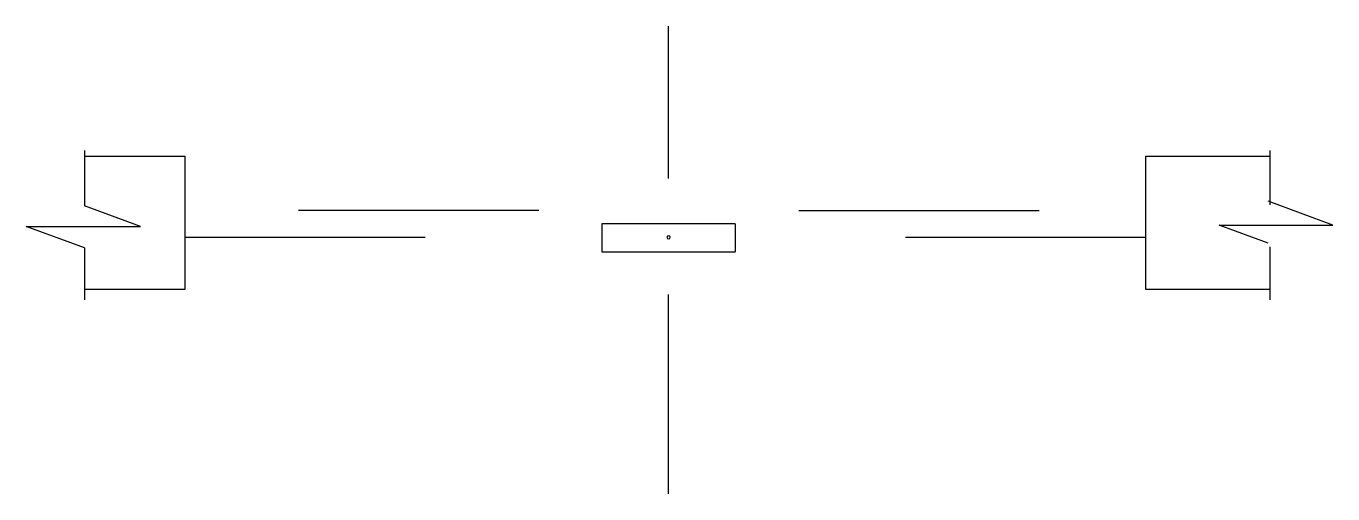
# Model space of a CAD drawing. Header units: metres. Extents: x 13481.9 to 13506.4, y 18565.8 to 18574.6.
import ezdxf

# ---------------------------------------------------------------- set-up
doc = ezdxf.new("R2010")
doc.units = ezdxf.units.M
for name, color, linetype in [('PUB_DIM', 90, 'Continuous'), ('STAIR', 2, 'Continuous'), ('WINDOW', 3, 'Continuous')]:
    doc.layers.add(name, color=color, linetype=linetype)

msp = doc.modelspace()

# ---------------------------------------------------------------- linework, layer by layer
for points in [[(13482.98, 18572.15), (13484.86, 18572.15), (13484.86, 18569.65), (13482.98, 18569.65)], [(13505.18, 18569.65), (13502.86, 18569.65), (13502.86, 18572.15), (13505.18, 18572.15)]]:
    msp.add_lwpolyline(points)
at = {"layer": 'PUB_DIM'}
for p, q in [((13493.92, 18571.73), (13493.92, 18574.59)), ((13482.98, 18572.26), (13482.98, 18571.22)), ((13505.18, 18572.26), (13505.18, 18571.24)), ((13506.36, 18570.86), (13505.15, 18571.31)), ((13484.03, 18570.83), (13482.98, 18571.22)), ((13482.98, 18570.43), (13481.89, 18570.83)), ((13481.89, 18570.83), (13484.03, 18570.83)), ((13505.15, 18570.52), (13504.23, 18570.86)), ((13504.23, 18570.86), (13506.36, 18570.86)), ((13482.98, 18570.43), (13482.98, 18569.46)), ((13505.18, 18570.45), (13505.18, 18569.46)), ((13493.92, 18565.82), (13493.92, 18569.56))]:
    msp.add_line(p, q, dxfattribs=at)
msp.add_lwpolyline([(13493.92, 18570.6, 1), (13493.92, 18570.66, 1)], format="xyb", close=True, dxfattribs=at)
at = {"layer": 'STAIR'}
for p, q in [((13495.17, 18570.88), (13492.67, 18570.88)), ((13492.67, 18570.88), (13492.67, 18570.36)), ((13495.17, 18570.88), (13495.17, 18570.36)), ((13492.67, 18570.36), (13495.17, 18570.36))]:
    msp.add_line(p, q, dxfattribs=at)
at = {"layer": 'WINDOW'}
for p, q in [((13491.49, 18571.13), (13486.99, 18571.13)), ((13496.36, 18571.13), (13500.86, 18571.13)), ((13484.86, 18570.63), (13489.36, 18570.63)), ((13498.36, 18570.63), (13502.86, 18570.63))]:
    msp.add_line(p, q, dxfattribs=at)

doc.saveas('drawing.dxf')
